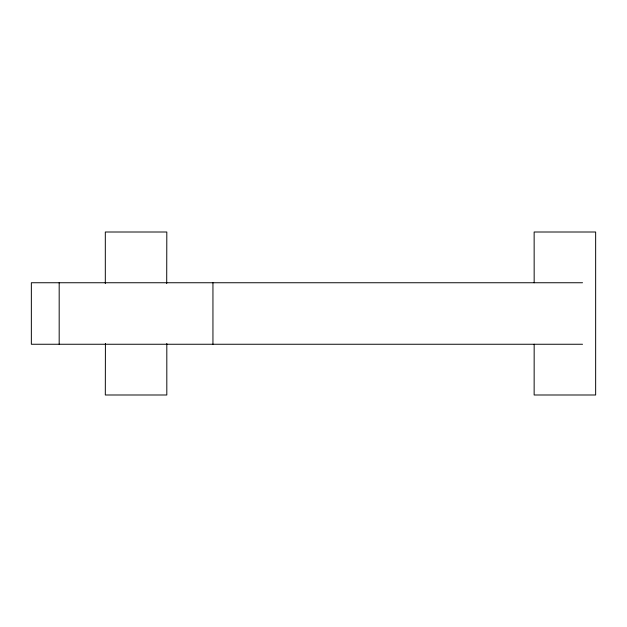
<?xml version="1.0" encoding="UTF-8"?>
<svg xmlns="http://www.w3.org/2000/svg" width="627" height="627" viewBox="0 0 627 627"><rect width="100%" height="100%" fill="white"/><g stroke="black" fill="none" stroke-linecap="round" stroke-linejoin="round"><path stroke-width="0.94" d="M534.165 344.254L534.141 394.994L595.65 394.994L595.65 232.006L534.141 232.006L534.165 282.746M105.414 343.463L105.312 394.994L166.813 394.994L166.813 343.463M166.704 283.537L166.813 232.006L105.312 232.006L105.312 283.537M582.538 282.746L31.35 282.746L31.35 344.254L582.538 344.254M212.945 282.746L212.945 344.254M59.181 282.746L59.181 344.254"/></g></svg>
